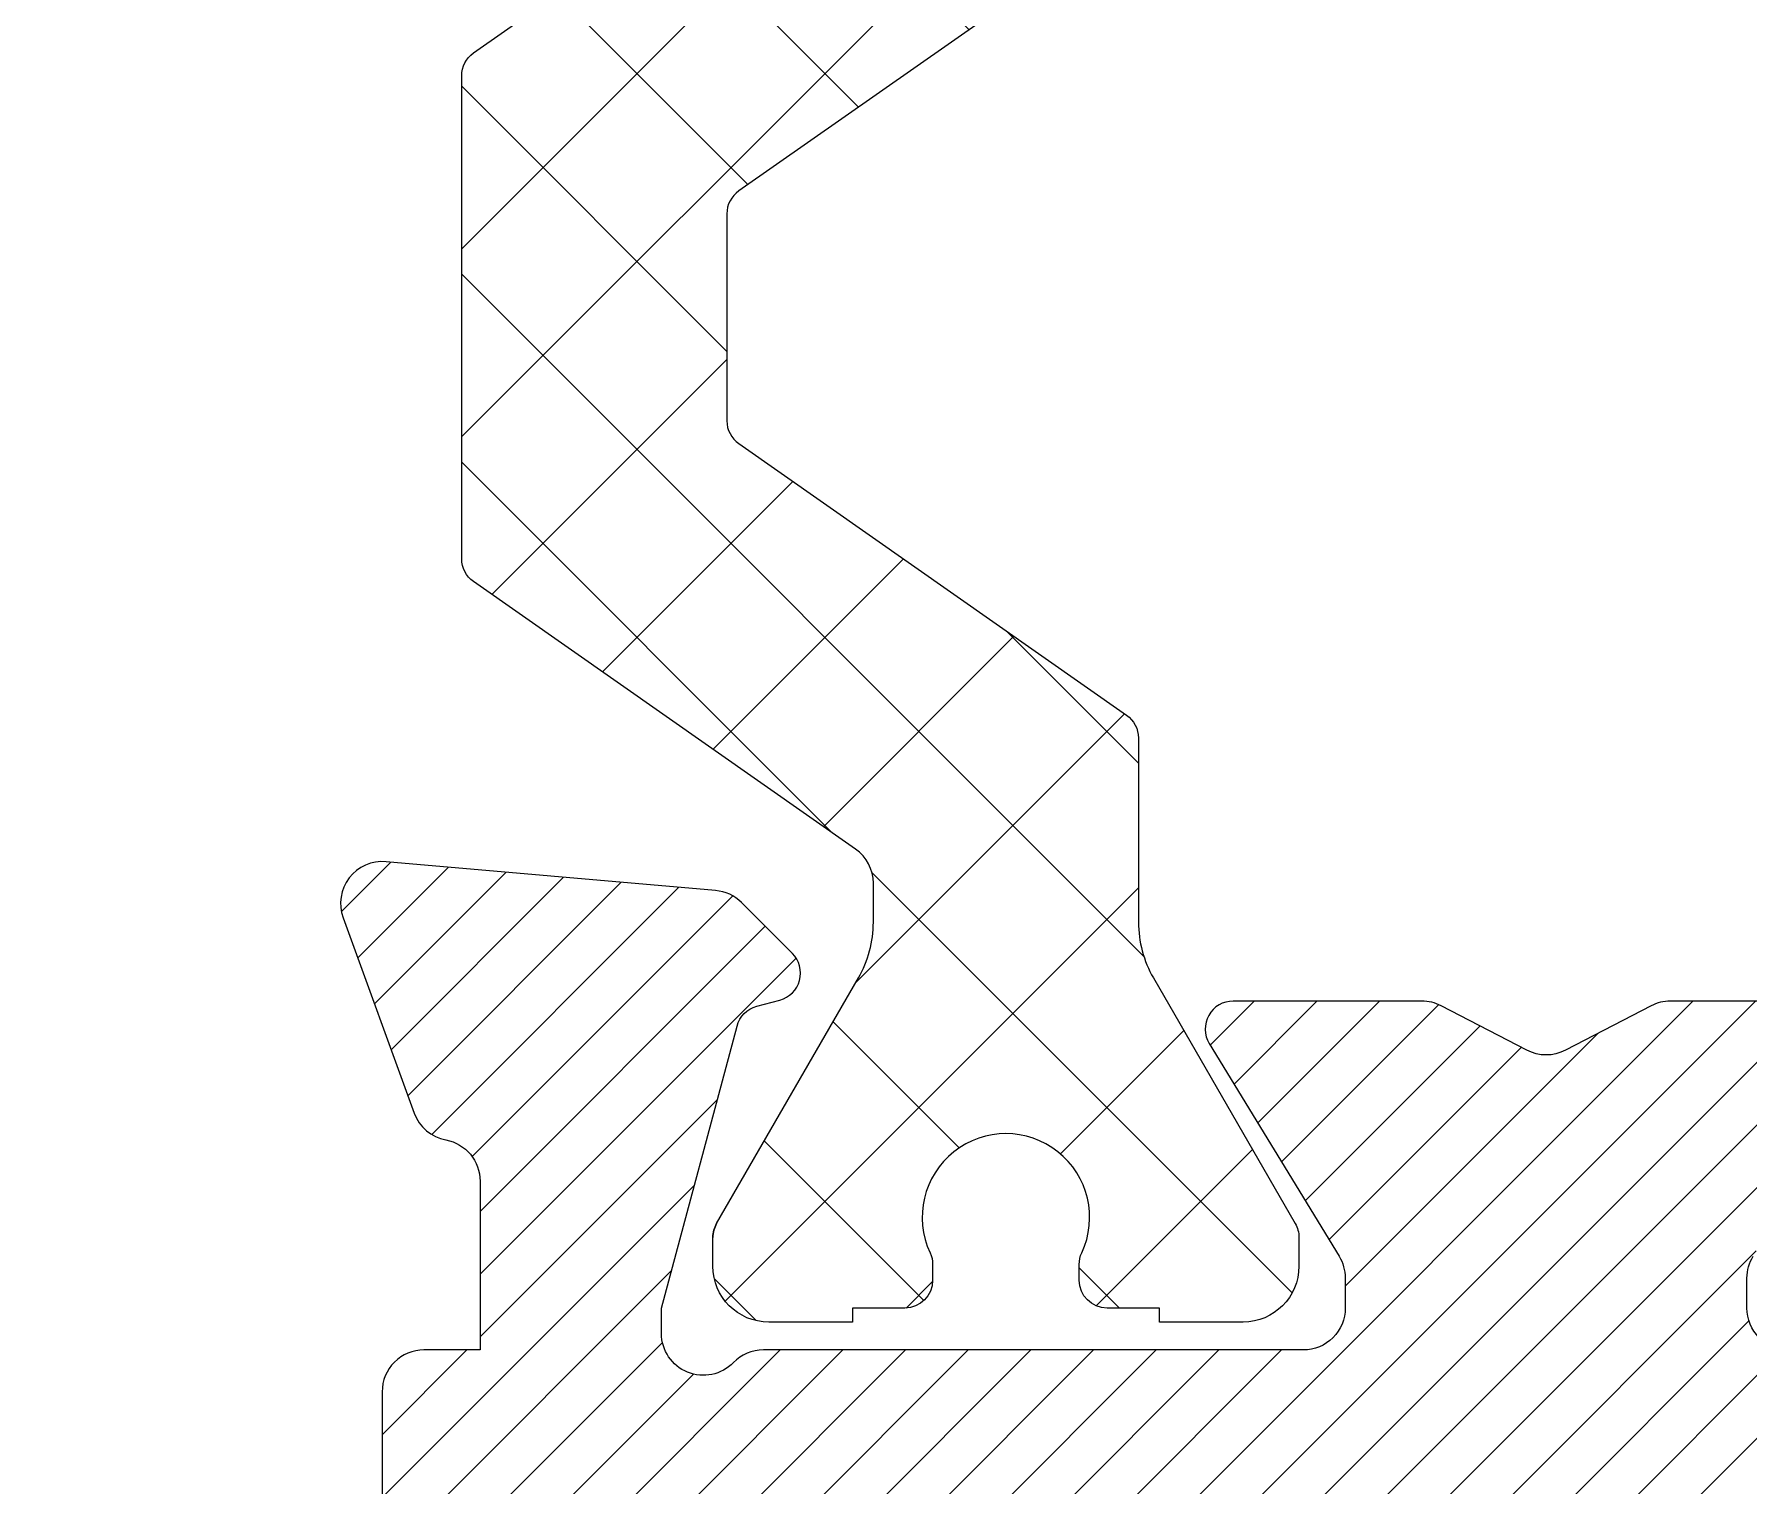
# Model space of a CAD drawing. Header units: millimetres. Extents: x -74274 to -74040, y 4013 to 4218.
# Drawn here: x -74215.42 to -74203.13, y 4047.93 to 4058.33 of the extents above; entities that cross this region are included whole.
import ezdxf

# ---------------------------------------------------------------- set-up
doc = ezdxf.new("R2010")
doc.units = ezdxf.units.MM
for name, color, linetype in [('ART_BARIYER', 143, 'Continuous'), ('ART_CAM', 150, 'Continuous'), ('ART_PROFIL', 42, 'Continuous'), ('ART_TARAMA', 251, 'Continuous')]:
    doc.layers.add(name, color=color, linetype=linetype)
doc.layers.add('KOMPOZIT', color=117, linetype='Continuous', true_color=0x567b60)
pattern_1 = [(44.99999999999999, (-1993.67552192384, -802.0661255460986), (-0.6735192090801863, 0.6735192090801867), []), (134.9999999999999, (-1993.67552192384, -802.0661255460986), (-0.6735192090801867, -0.6735192090801863), [])]

# ---------------------------------------------------------------- blocks, each defined once
blk = doc.blocks.new('kanatlı sag dikme')
at = {"layer": 'ART_CAM'}
h = blk.add_hatch(dxfattribs=at)
h.set_pattern_fill('ANGLE', color=250)
h.set_pattern_definition([(0, (-1237.286580702086, -3815.802264887575), (0, 6.985), [5.08, -1.905]), (90, (-1237.286580702086, -3815.802264887575), (-6.985, 4e-16), [5.08, -1.905])])
edge = h.paths.add_edge_path(flags=16)
edge.add_line((-23.12868811111548, -178.3999473945991), (-25.64138610349619, -178.3999473945991))
edge.add_arc((-25.64138610349609, -178.0999473947853), 0.2999999998138207, 180.0000000000163, 269.999999999981, ccw=False)
edge.add_line((-25.94138610330992, -178.0999473947854), (-25.94138610330992, -161.799947394506))
edge.add_line((-25.94138610330992, -161.799947394506), (-11.74138610312366, -161.799947394506))
edge.add_line((-11.74138610312366, -161.799947394506), (-11.74138610312366, -171.8999473945991))
edge.add_line((-11.74138610312366, -171.8999473945991), (-18.74642861043685, -171.8999473945991))
edge.add_arc((-18.74642861061833, -176.699947394013), 4.799999999413898, 89.99999999783371, 104.999999997828)
edge.add_line((-19.98876002678298, -172.0635034283445), (-21.06607942949631, -172.3521702922703))
edge.add_arc((-20.34138610334735, -175.0567626060708), 2.80000000014883, 104.9999999962584, 179.9999999962551)
edge.add_line((-23.14138610349619, -175.0567626058878), (-23.14138610349619, -175.8999473945991))
edge.add_line((-23.14138610349619, -175.8999473945991), (-23.14138610349619, -176.7431321833105))
edge.add_arc((-20.34138610343683, -176.7431321825519), 2.800000000059359, 180.0000000155241, 205.9560976986099)
edge.add_arc((-23.12868811100466, -178.0999473945243), 0.3000000000747769, -90.0000000211644, 25.95609766192331, ccw=False)
edge = h.paths.add_edge_path(flags=16)
edge.add_arc((-41.34138610321679, -131.7553273760536), 0.3000000002793968, 180, 270, ccw=False)
edge.add_line((-41.64138610349619, -131.7553273760536), (-41.64138610349619, -109.2553273765193))
edge.add_arc((-41.34138610321667, -109.2553273765194), 0.3000000002795105, 90.00000000002171, 179.9999999999783, ccw=False)
edge.add_line((-41.34138610321679, -108.9553273762399), (-40.94138610330992, -108.9553273762399))
edge.add_arc((-40.94138610330992, -108.6553273764261), 0.2999999998137355, 270, 360)
edge.add_line((-40.64138610349618, -108.6553273764261), (-40.64138610349618, -106.555327376333))
edge.add_arc((-40.34138610344961, -106.5553273765658), 0.3000000000465661, 89.99999995553259, 179.9999999555327, ccw=False)
edge.add_line((-40.34138610321678, -106.2553273765193), (-35.44138610330993, -106.2553273765193))
edge.add_arc((-35.44138610331005, -106.5553273763331), 0.2999999998138492, 2.1714186004828662e-11, 89.9999999999784, ccw=False)
edge.add_line((-35.14138610349619, -106.555327376333), (-35.14138610349619, -107.4553273762399))
edge.add_arc((-34.84138610321668, -107.4553273762397), 0.3000000002795105, 180.0000000000217, 269.9999999999783)
edge.add_line((-34.84138610321679, -107.7553273765193), (-34.44138610330993, -107.7553273765193))
edge.add_arc((-34.44138610354276, -107.4553273764727), 0.3000000000465661, 270.0000000444674, 360.0000000444674)
edge.add_line((-34.14138610349619, -107.4553273762399), (-34.14138610349619, -106.2553273765193))
edge.add_line((-34.14138610349619, -106.2553273765193), (-27.44138610330992, -106.2553273765193))
edge.add_line((-27.44138610330992, -106.2553273765193), (-27.44138610330992, -167.7999473949717))
edge.add_line((-27.44138610330992, -167.7999473949717), (-34.14138610349619, -167.7999473949717))
edge.add_line((-34.14138610349619, -167.7999473949717), (-34.14138610349619, -132.3553273761467))
edge.add_arc((-34.44138610331004, -132.3553273761469), 0.2999999998138492, 2.17126e-11, 89.99999999997831)
edge.add_line((-34.44138610330993, -132.055327376333), (-41.34138610321679, -132.055327376333))
edge = h.paths.add_edge_path()
edge.add_line((-17.24138610312366, -179.8999473945992), (-11.74138610312366, -179.8999473945992))
edge.add_arc((-11.74138610312366, -180.3999473945991), 0.5, 0, 90, ccw=False)
edge.add_line((-11.24138610312366, -180.3999473945991), (-11.24138610312366, -182.4059462444679))
edge.add_line((-11.24138610312366, -182.4059462444679), (-13.24138610312366, -182.4059462444679))
edge.add_line((-13.24138610312366, -182.4059462444679), (-13.24138610312366, -188.4999473946923))
edge.add_arc((-12.94138610307708, -188.4999473949251), 0.3000000000465732, 179.9999999555326, 269.9999999555313)
edge.add_line((-12.94138610330992, -188.7999473949717), (-11.94138610330992, -188.7999473949717))
edge.add_arc((-11.94138610330993, -188.4999473946923), 0.3000000002793968, 270.0000000000021, 360)
edge.add_line((-11.64138610303052, -188.4999473946923), (-11.64138610303052, -184.2059462442817))
edge.add_arc((-11.34138610321679, -184.2059462442817), 0.2999999998137355, 90, 180, ccw=False)
edge.add_line((-11.34138610321679, -183.9059462444678), (-10.24138610312366, -183.9059462444678))
edge.add_arc((-10.24138610312366, -183.4059462444679), 0.5, 270, 360)
edge.add_line((-9.74138610312366, -183.4059462444679), (-9.74138610312366, -178.6999473948785))
edge.add_arc((-10.04138610340306, -178.6999473948785), 0.3000000002794039, 0, 89.99999999999864)
edge.add_line((-10.04138610340305, -178.3999473945991), (-18.74642861043685, -178.3999473945991))
edge.add_arc((-18.74642861026495, -175.0999473938381), 3.300000000761031, 254.999999997023, 269.9999999970154, ccw=False)
edge.add_line((-19.60053145946585, -178.2875026212828), (-20.67785086171352, -177.9988357578227))
edge.add_arc((-20.34138610306908, -176.7431321832077), 1.300000000427119, 180.0000000045321, 255.00000000453468, ccw=False)
edge.add_line((-21.64138610349619, -176.7431321833105), (-21.64138610349619, -175.8999473945991))
edge.add_line((-21.64138610349619, -175.8999473945991), (-21.64138610349619, -175.0567626058878))
edge.add_arc((-20.34138610337251, -175.0567626062234), 1.300000000123676, 104.99999998520369, 179.9999999852062, ccw=False)
edge.add_line((-20.67785086171352, -173.8010590318413), (-19.60053145946585, -173.5123921679155))
edge.add_arc((-18.74642861026495, -176.6999473953602), 3.300000000761031, 90.00000000298462, 105.000000002977, ccw=False)
edge.add_line((-18.74642861043685, -173.399947394599), (-10.54138610340305, -173.399947394599))
edge.add_arc((-10.5413861031702, -173.0999473945526), 0.3000000000465377, 269.9999999555279, 359.9999999555381)
edge.add_line((-10.24138610312366, -173.0999473947854), (-10.24138610312366, -160.2999473949717))
edge.add_arc((-10.54138610340311, -160.2999473949717), 0.3000000002794536, 1.08563e-11, 89.99999999998914)
edge.add_line((-10.54138610340305, -159.9999473946923), (-25.94138610330992, -159.9999473946923))
edge.add_line((-25.94138610330992, -159.9999473946923), (-25.94138610330992, -104.9553273762399))
edge.add_arc((-26.2413861031236, -104.9553273762398), 0.2999999998136786, 359.9999999999891, 450.0000000000109)
edge.add_line((-26.24138610312366, -104.6553273764261), (-61.14138610349619, -104.6553273764261))
edge.add_arc((-61.14138610349619, -107.6553273764261), 3, 90, 180)
edge.add_line((-64.14138610349619, -107.6553273764261), (-64.14138610349619, -110.1553273764261))
edge.add_arc((-63.84138610343507, -110.1553273761787), 0.300000000061118, 180.0000000472465, 270.0000000416882)
edge.add_line((-63.84138610321679, -110.4553273762399), (-62.64138610349618, -110.4553273762399))
edge.add_arc((-62.64138610349618, -109.4553273762399), 1, 270, 360)
edge.add_arc((-61.94138610330947, -109.4553273762394), 0.2999999998132807, 359.9999999999131, 450.0000000000867)
edge.add_line((-61.94138610330991, -109.1553273764261), (-62.64138610349618, -109.1553273764261))
edge.add_line((-62.64138610349618, -109.1553273764261), (-62.64138610349618, -107.9553273762399))
edge.add_arc((-61.14138610349619, -107.9553273762399), 1.5, 90, 180, ccw=False)
edge.add_line((-61.14138610349619, -106.4553273762399), (-57.94138610330993, -106.4553273762399))
edge.add_line((-57.94138610330993, -106.4553273762399), (-57.94138610330993, -109.1553273764261))
edge.add_line((-57.94138610330993, -109.1553273764261), (-58.64138610349619, -109.1553273764261))
edge.add_arc((-58.64138610348185, -109.4553273762542), 0.29999999982806, 90.00000000273577, 179.9999999972642)
edge.add_arc((-57.94138610331014, -109.4553273762401), 0.9999999999997726, 179.999999999987, 270.000000000013)
edge.add_line((-57.94138610330993, -110.4553273762399), (-56.74138610312365, -110.4553273762399))
edge.add_arc((-56.74138610312372, -110.1553273764261), 0.2999999998137923, 270.0000000000108, 359.9999999999891)
edge.add_line((-56.44138610330991, -110.1553273764261), (-56.44138610330991, -108.4553273762399))
edge.add_line((-56.44138610330991, -108.4553273762399), (-55.74138610312365, -108.4553273762399))
edge.add_arc((-55.7413861031237, -108.1553273764261), 0.2999999998137923, 270.0000000000108, 359.9999999999891)
edge.add_line((-55.44138610330993, -108.1553273764261), (-55.44138610330993, -107.7553273765193))
edge.add_arc((-55.74138610335654, -107.7553273762865), 0.300000000046623, 359.9999999555435, 449.9999999555218)
edge.add_line((-55.74138610312365, -107.4553273762399), (-56.44138610330991, -107.4553273762399))
edge.add_line((-56.44138610330991, -107.4553273762399), (-56.44138610330991, -106.2553273765193))
edge.add_line((-56.44138610330991, -106.2553273765193), (-42.14138610349619, -106.2553273765193))
edge.add_line((-42.14138610349619, -106.2553273765193), (-42.14138610349619, -107.4553273762399))
edge.add_line((-42.14138610349619, -107.4553273762399), (-42.84138610321678, -107.4553273762399))
edge.add_arc((-42.84138610321672, -107.7553273765193), 0.3000000002794536, 90.00000000001087, 179.9999999999891)
edge.add_line((-43.14138610349618, -107.7553273765193), (-43.14138610349618, -127.7553273765193))
edge.add_line((-43.14138610349618, -127.7553273765193), (-42.84138610321678, -128.055327376333))
edge.add_line((-42.84138610321678, -128.055327376333), (-43.14138610349618, -128.3553273761467))
edge.add_line((-43.14138610349618, -128.3553273761467), (-43.14138610349618, -138.9553273762399))
edge.add_arc((-42.64138610349617, -138.9553273762399), 0.5, 180, 270)
edge.add_line((-42.64138610349617, -139.4553273762399), (-42.29138610340306, -139.4553273762399))
edge.add_arc((-42.29138610340306, -138.4553273762399), 1, 270, 360)
edge.add_line((-41.29138610340304, -138.4553273762399), (-41.29138610340304, -137.9553273762399))
edge.add_line((-41.29138610340304, -137.9553273762399), (-42.14138610349619, -137.9553273762399))
edge.add_line((-42.14138610349619, -137.9553273762399), (-42.14138610349619, -133.8553273761467))
edge.add_arc((-41.84138610344985, -133.8553273763793), 0.3000000000463387, 89.99999995548922, 179.9999999555761, ccw=False)
edge.add_line((-41.84138610321679, -133.555327376333), (-35.94138610330992, -133.555327376333))
edge.add_arc((-35.94138610330976, -133.8553273761466), 0.2999999998135649, -3.26281224261038e-11, 90.00000000003263, ccw=False)
edge.add_line((-35.64138610349619, -133.8553273761467), (-35.64138610349619, -137.9553273762399))
edge.add_line((-35.64138610349619, -137.9553273762399), (-38.29138610340307, -137.9553273762399))
edge.add_line((-38.29138610340307, -137.9553273762399), (-38.29138610340307, -138.4553273762399))
edge.add_arc((-37.29138610340283, -138.4553273762396), 1.000000000000227, 180.000000000013, 269.999999999987)
edge.add_line((-37.29138610340307, -139.4553273762399), (-36.24138610312365, -139.4553273762399))
edge.add_arc((-36.24138610335632, -139.7553273762863), 0.3000000000463956, -4.4499927298602415e-08, 89.99999995556522, ccw=False)
edge.add_line((-35.94138610330992, -139.7553273765193), (-35.94138610330992, -173.5999473947854))
edge.add_arc((-35.44138610330987, -173.5999473947853), 0.500000000000057, 180.0000000000065, 269.9999999999935)
edge.add_line((-35.44138610330993, -174.0999473947854), (-33.94138610330993, -174.0999473947854))
edge.add_arc((-33.94138610331014, -173.0999473947852), 1.000000000000227, 270.000000000013, 359.999999999987)
edge.add_line((-32.94138610330993, -173.0999473947854), (-32.94138610330993, -172.5999473947854))
edge.add_line((-32.94138610330993, -172.5999473947854), (-34.44138610330993, -172.5999473947854))
edge.add_line((-34.44138610330993, -172.5999473947854), (-34.44138610330993, -170.0999473947854))
edge.add_arc((-33.94138610330993, -170.0999473947854), 0.5, 90, 180, ccw=False)
edge.add_line((-33.94138610330993, -169.5999473947854), (-27.94138610330993, -169.5999473947854))
edge.add_arc((-27.94138610330993, -170.0999473947854), 0.5, 0, 90, ccw=False)
edge.add_line((-27.44138610330992, -170.0999473947854), (-27.44138610330992, -172.5999473947854))
edge.add_line((-27.44138610330992, -172.5999473947854), (-29.94138610330992, -172.5999473947854))
edge.add_line((-29.94138610330992, -172.5999473947854), (-29.94138610330992, -173.0999473947854))
edge.add_arc((-28.94138610330969, -173.0999473947852), 1.000000000000227, 180.000000000013, 269.999999999987)
edge.add_line((-28.94138610330993, -174.0999473947854), (-28.24138610312366, -174.0999473947854))
edge.add_arc((-28.24138610312366, -174.5999473947854), 0.5, 0, 90, ccw=False)
edge.add_line((-27.74138610312366, -174.5999473947854), (-27.74138610312366, -179.5999473947854))
edge.add_arc((-27.44138610330992, -179.5999473947854), 0.2999999998137355, 180, 270)
edge.add_line((-27.44138610330992, -179.8999473945992), (-19.54138610340305, -179.8999473945992))
edge.add_arc((-19.54138610340305, -180.1999473948785), 0.3000000002793968, 0, 90, ccw=False)
edge.add_line((-19.24138610312366, -180.1999473948785), (-19.24138610312366, -182.9059462444679))
edge.add_arc((-18.24138610312366, -182.9059462444679), 1, 180, 270)
edge.add_line((-18.24138610312366, -183.9059462444678), (-17.24138610312366, -183.9059462444678))
edge.add_arc((-17.24138610312389, -182.9059462444677), 1.000000000000227, 270.000000000013, 359.999999999987)
edge.add_line((-16.24138610312366, -182.9059462444679), (-16.24138610312366, -182.4059462444679))
edge.add_line((-16.24138610312366, -182.4059462444679), (-17.24138610312366, -182.4059462444679))
edge.add_arc((-17.24138610312366, -181.9059462444679), 0.5, 180, 270, ccw=False)
edge.add_line((-17.74138610312366, -181.9059462444679), (-17.74138610312366, -180.3999473945991))
edge.add_arc((-17.24138610312366, -180.3999473945991), 0.5, 90, 180, ccw=False)
edge.add_line((-17.24138610312366, -179.8999473945992), (-12.24138610312366, -179.8999473945992))
at = {"layer": 'ART_TARAMA'}
h = blk.add_hatch(dxfattribs=at)
h.set_pattern_fill('ANSI31', color=256, scale=0.1, style=0)
h.set_pattern_definition([(45, (-1237.286580702086, -3815.802264887575), (-0.2245064030267288, 0.2245064030267288), [])])
h.paths.add_polyline_path([(-35.94138610330992, -139.7553273762864, 0.4142135623730951), (-36.24138610335649, -139.4553273762399), (-37.29138610340307, -139.4553273762399, -0.4142135623730951), (-38.29138610340307, -138.4553273762399), (-38.29138610340307, -137.9553273762399), (-35.64138610349619, -137.9553273762399), (-35.64138610349619, -133.8553273761467, 0.4142135623730949), (-35.94138610330992, -133.555327376333), (-41.84138610344962, -133.555327376333, 0.4142135623730951), (-42.14138610349619, -133.8553273763796), (-42.14138610349619, -137.9553273762399), (-41.29138610340304, -137.9553273762399), (-41.29138610340304, -138.4553273762399, -0.4142135623730951), (-42.29138610340306, -139.4553273762399), (-42.64138610349617, -139.4553273762399, -0.4142135623730951), (-43.14138610349618, -138.9553273762399), (-43.14138610349618, -128.3553273761467), (-42.84138610321678, -128.055327376333), (-43.14138610349618, -127.7553273765193), (-43.14138610349618, -107.7553273765193, -0.4142135623730952), (-42.84138610321678, -107.4553273762399), (-42.14138610349619, -107.4553273762399), (-42.14138610349619, -106.2553273765193), (-56.44138610330991, -106.2553273765193), (-56.44138610330991, -107.4553273762399), (-55.7413861033565, -107.4553273762399, -0.4142135623730951), (-55.44138610330993, -107.7553273762864), (-55.44138610330993, -108.1553273764261, -0.4142135623730951), (-55.74138610312365, -108.4553273762399), (-56.44138610330991, -108.4553273762399), (-56.44138610330991, -110.1553273764261, -0.4142135623730951), (-56.74138610312365, -110.4553273762399), (-57.94138610330993, -110.4553273762399, -0.4142135623671973), (-58.94138610330991, -109.4553273762603, -0.4142135623789917), (-58.64138610348163, -109.1553273764261), (-57.94138610330993, -109.1553273764261), (-57.94138610330993, -106.4553273762399), (-61.14138610349619, -106.4553273762399, 0.4142135623730966), (-62.64138610349618, -107.9553273762399), (-62.64138610349618, -109.1553273764261), (-61.94138610330991, -109.1553273764261, -0.4142135623729078), (-61.64138610349619, -109.4553273762394, -0.4142135623732845), (-62.64138610349618, -110.4553273762399), (-63.84138610343507, -110.4553273762399, -0.4142135623730951), (-64.14138610349619, -110.1553273761787), (-64.14138610349619, -107.6553273764261, -0.4142135623730951), (-61.14138610349619, -104.6553273764261), (-26.24138610312366, -104.6553273764261, -0.4142135623730952), (-25.94138610330992, -104.9553273762399), (-25.94138610330992, -159.9999473946923), (-25.41380005500105, -159.9999473946923, 0.4091691634031436), (-24.92200832688832, -160.5000121006565, 0.0956604446525135), (-23.60399380848685, -159.9999473946923), (-21.56266118238272, -159.9999473946923), (-20.7313313257182, -160.4799159113281, 0.8390996312606513), (-20.54142465926998, -160.2535939593176), (-20.75425939813431, -159.9999473946923), (-19.36266118247295, -159.9999473946923), (-18.53133132551738, -160.4799159113395, 0.8390996311976096), (-18.34142465908371, -160.2535939593181), (-18.55425939794804, -159.9999473946923), (-17.16266118260682, -159.9999473946923), (-16.33133132581133, -160.4799159113336, 0.8390996312313044), (-16.14142465936311, -160.2535939593181), (-16.35425939822743, -159.9999473946923), (-14.96266118256608, -159.9999473946923), (-14.13133132561052, -160.4799159113395, 0.8390996311280037), (-13.94142465914774, -160.2535939593372), (-14.15425939796842, -159.9999473946923), (-10.54138610340305, -159.9999473946923, -0.4142135623730949), (-10.24138610312366, -160.2999473949717), (-10.24138610312366, -173.0999473945526, -0.4142135623730951), (-10.54138610317022, -173.399947394599), (-18.74642861026223, -173.399947394599, 0.0655434628376594), (-19.60053145958227, -173.5123921679474), (-20.67785086215008, -173.8010590319581, 0.3394542588384779), (-21.64138610349619, -175.0567626062234), (-21.64138610349619, -175.8999473945991), (-21.64138610349619, -176.7431321832077, 0.3394542589509175), (-20.67785086142249, -177.9988357579018), (-19.6005314583017, -178.2875026215952, 0.0655434627364043), (-18.74642861026223, -178.3999473945991), (-10.04138610340305, -178.3999473945991, -0.4142135623730935), (-9.74138610312366, -178.6999473948785), (-9.74138610312366, -183.4059462444679, -0.4142135623730951), (-10.24138610312366, -183.9059462444678), (-11.34138610321679, -183.9059462444678, 0.4142135623730951), (-11.64138610303052, -184.2059462442817), (-11.64138610303052, -188.4999473946923, -0.4142135623730951), (-11.94138610330992, -188.7999473949717), (-12.94138610307709, -188.7999473949717, -0.4142135623730935), (-13.24138610312366, -188.4999473949251), (-13.24138610312366, -182.4059462444679), (-11.24138610312366, -182.4059462444679), (-11.24138610312366, -180.3999473945991, 0.4142135623730951), (-11.74138610312366, -179.8999473945992), (-17.24138610312366, -179.8999473945992, 0.4142135623730951), (-17.74138610312366, -180.3999473945991), (-17.74138610312366, -181.9059462444679, 0.4142135623730951), (-17.24138610312366, -182.4059462444679), (-16.24138610312366, -182.4059462444679), (-16.24138610312366, -182.9059462444679, -0.4142135623730951), (-17.24138610312366, -183.9059462444678), (-18.24138610312366, -183.9059462444678, -0.4142135623730951), (-19.24138610312366, -182.9059462444679), (-19.24138610312366, -180.1999473948785, 0.414213562373094), (-19.54138610340305, -179.8999473945992), (-27.44138610330992, -179.8999473945992, -0.4142135623730951), (-27.74138610312366, -179.5999473947854), (-27.74138610312366, -174.5999473947854, 0.4142135623730951), (-28.24138610312366, -174.0999473947854), (-28.94138610330993, -174.0999473947854, -0.4142135623730951), (-29.94138610330992, -173.0999473947854), (-29.94138610330992, -172.5999473947854), (-27.44138610330992, -172.5999473947854), (-27.44138610330992, -170.0999473947854, 0.4142135623730951), (-27.94138610330993, -169.5999473947854), (-33.94138610330993, -169.5999473947854, 0.4142135623730951), (-34.44138610330993, -170.0999473947854), (-34.44138610330993, -172.5999473947854), (-32.94138610330993, -172.5999473947854), (-32.94138610330993, -173.0999473947854, -0.4142135623730951), (-33.94138610330993, -174.0999473947854), (-35.44138610330993, -174.0999473947854, -0.4142135623730951), (-35.94138610330992, -173.5999473947854)])
h.paths.add_polyline_path([(-29.15366182393336, -132.0025937812547), (-29.15366182393336, -141.4462158822098), (-32.06392785394565, -141.4462158822098), (-32.06392785394565, -132.0025937812547)], flags=8)
h.paths.add_polyline_path([(-13.53911625230103, -168.490092159278), (-22.98273835325381, -168.490092159278), (-22.98273835325381, -165.5798261292643), (-13.53911625230103, -165.5798261292643)], flags=8)
edge = h.paths.add_edge_path(flags=0)
edge.add_line((-34.14138610349619, -167.7999473949717), (-34.14138610349619, -132.3553273761467))
edge.add_arc((-34.44138610330993, -132.3553273761467), 0.2999999998140765, 360, 449.9999999999565)
edge.add_line((-34.44138610330993, -132.0553273763325), (-41.34138610321679, -132.055327376333))
edge.add_arc((-41.34138610321679, -131.7553273760541), 0.300000000278942, 179.9999999999132, 270.00000000006514, ccw=False)
edge.add_line((-41.64138610349619, -131.7553273760536), (-41.64138610349619, -109.2553273765193))
edge.add_arc((-41.34138610321679, -109.2553273765193), 0.3000000002798515, 450.00000000006514, 540, ccw=False)
edge.add_line((-41.34138610321679, -108.9553273762394), (-40.94138610330992, -108.9553273762399))
edge.add_arc((-40.94138610330992, -108.6553273764266), 0.2999999998132807, 269.9999999999349, 360.0000000000869)
edge.add_line((-40.64138610349618, -108.6553273764261), (-40.64138610349618, -106.5553273765658))
edge.add_arc((-40.34138610344961, -106.5553273765658), 0.3000000000463387, 449.9999999999566, 540, ccw=False)
edge.add_line((-40.34138610344961, -106.2553273765193), (-35.44138610330993, -106.2553273765193))
edge.add_arc((-35.44138610330993, -106.5553273763325), 0.2999999998132807, 359.99999999991314, 450.00000000006514, ccw=False)
edge.add_line((-35.14138610349619, -106.555327376333), (-35.14138610349619, -107.4553273762399))
edge.add_arc((-34.84138610321679, -107.4553273762399), 0.3000000002798515, 540, 629.9999999999347)
edge.add_line((-34.84138610321679, -107.7553273765197), (-34.44138610354276, -107.7553273765193))
edge.add_arc((-34.44138610354276, -107.4553273764727), 0.3000000000465661, 269.9999999999131, 360)
edge.add_line((-34.14138610349619, -107.4553273764727), (-34.14138610349619, -106.2553273765188))
edge.add_line((-34.14138610349619, -106.2553273765188), (-27.44138610330992, -106.2553273765193))
edge.add_line((-27.44138610330992, -106.2553273765193), (-27.44138610330992, -167.7999473949721))
edge.add_line((-27.44138610330992, -167.7999473949721), (-34.14138610349619, -167.7999473949717))
edge = h.paths.add_edge_path(flags=0)
edge.add_line((-23.14138610349619, -175.0567626060706), (-23.14138610349619, -175.8999473945991))
edge.add_line((-23.14138610349619, -175.8999473945991), (-23.14138610349619, -176.743132182552))
edge.add_arc((-20.34138610343507, -176.7431321825511), 2.800000000061345, 540, 565.9560976950388)
edge.add_arc((-23.12868811099907, -178.0999473945239), 0.3000000000747557, 270.0000000000434, 385.95609769496645, ccw=False)
edge.add_line((-23.12868811099907, -178.3999473945987), (-25.64138610349619, -178.3999473945991))
edge.add_arc((-25.64138610349619, -178.0999473947859), 0.2999999998132807, 179.9999999999132, 270.00000000006514, ccw=False)
edge.add_line((-25.94138610330992, -178.0999473947854), (-25.94138610330992, -161.7999473945065))
edge.add_line((-25.94138610330992, -161.7999473945065), (-11.74138610312366, -161.7999473945056))
edge.add_line((-11.74138610312366, -161.7999473945056), (-11.74138610312366, -171.8999473945991))
edge.add_line((-11.74138610312366, -171.8999473945991), (-18.74642861061147, -171.8999473945991))
edge.add_arc((-18.74642861061147, -176.6999473940131), 4.799999999414011, 450.0000000000135, 464.9999999989393)
edge.add_line((-19.98876002687029, -172.0635034283686), (-21.06607942961273, -172.3521702923035))
edge.add_arc((-20.34138610334776, -175.0567626060706), 2.800000000148951, 464.999999998908, 540)
h = blk.add_hatch(dxfattribs=at)
h.set_pattern_fill('ANSI37', color=256, scale=0.3, angle=-2.54e-14, style=0)
h.set_pattern_definition(pattern_1)
edge = h.paths.add_edge_path()
edge.add_arc((-65.35367873185896, -168.0935373953366), 0.2000000000829667, 149.9999999861489, 179.9999999861256)
edge.add_line((-65.55367873204523, -168.0935373948709), (-65.55367873204523, -168.2999473949717))
edge.add_arc((-65.15367873213836, -168.2999473949717), 0.3999999999941792, 180.0000000041688, 270.0000000041689)
edge.add_line((-65.15367873213836, -168.6999473953441), (-64.55367873204521, -168.6999473953441))
edge.add_line((-64.55367873204521, -168.6999473953441), (-64.55367873204521, -168.5999473952511))
edge.add_line((-64.55367873204521, -168.5999473952511), (-64.17867873204523, -168.5999473952511))
edge.add_arc((-64.17867873204523, -168.3999473950648), 0.1999999999825377, 269.9999999916624, 359.9999999916625)
edge.add_line((-63.97867873185895, -168.3999473950648), (-63.97867873185895, -168.2881411267267))
edge.add_arc((-64.17867873204523, -168.2881411267267), 0.1999999999388107, 359.9999999945937, 385.0078332306351)
edge.add_arc((-63.45367873195209, -167.9499473953441), 0.6000000000194571, -25.007833236038607, 205.0078332360386, ccw=False)
edge.add_arc((-62.72867873185895, -168.2881411267267), 0.1999999999679858, 154.9921667317202, 179.9999999677568)
edge.add_line((-62.92867873204523, -168.2881411267267), (-62.92867873204523, -168.3999473955305))
edge.add_arc((-62.72867873185895, -168.3999473950648), 0.1999999999825377, 180.0000000083377, 270.0000000083376)
edge.add_line((-62.72867873185895, -168.5999473952511), (-62.35367873185897, -168.5999473952511))
edge.add_line((-62.35367873185897, -168.5999473952511), (-62.35367873185897, -168.6999473953441))
edge.add_line((-62.35367873185897, -168.6999473953441), (-61.75367873176583, -168.6999473953441))
edge.add_arc((-61.75367873176583, -168.2999473949717), 0.3999999999650754, 270, 360)
edge.add_line((-61.35367873185895, -168.2999473949717), (-61.35367873185895, -168.0935373948709))
edge.add_arc((-61.55367873204522, -168.0935373948709), 0.2000000000539427, 359.9999999828037, 389.9999999827743)
edge.add_line((-61.38047365113743, -167.9935373952435), (-62.39649905511759, -166.233729395532))
edge.add_arc((-61.7036787319521, -165.8337293951595), 0.8000000000265572, 179.9999999947239, 209.9999999947356, ccw=False)
edge.add_line((-62.50367873176582, -165.8337293951595), (-62.50367873176582, -164.5149833950968))
edge.add_arc((-62.70367873195209, -164.5149833950968), 0.200000000023043, 359.9999999946586, 414.9999999946853)
edge.add_line((-62.58896344449023, -164.3511529862703), (-65.36839401922771, -162.4049748042421))
edge.add_arc((-65.25367873176582, -162.2411443949499), 0.1999999999966349, 180.0000000190201, 235.0000000189431, ccw=False)
edge.add_line((-65.4536787319521, -162.2411443949499), (-65.4536787319521, -160.7587503949003))
edge.add_arc((-65.25367873176582, -160.7587503949003), 0.1999999999962452, 124.99999998095021, 179.9999999809798, ccw=False)
edge.add_line((-65.36839401922771, -160.5949199860738), (-62.58896344449023, -158.6487418035799))
edge.add_arc((-62.70367873195209, -158.4849113952191), 0.2000000000230102, 305.0000000053146, 360.0000000053413)
edge.add_line((-62.50367873176582, -158.4849113952191), (-62.50367873176582, -157.1661653951564))
edge.add_arc((-61.7036787319521, -157.1661653951564), 0.8000000000270496, 150.0000000052669, 180.0000000052598, ccw=False)
edge.add_line((-62.39649905511759, -156.7661653952495), (-61.38047365113743, -155.0063573950724))
edge.add_arc((-61.55367873204522, -154.9063573949793), 0.200000000053933, 330.0000000172822, 360.0000000172615)
edge.add_line((-61.35367873185895, -154.9063573949793), (-61.35367873185895, -154.6999473948785))
edge.add_arc((-61.75367873176583, -154.6999473953441), 0.3999999999650754, 0, 90.00000000000001)
edge.add_line((-61.75367873176583, -154.2999473949717), (-62.35367873185897, -154.2999473949717))
edge.add_line((-62.35367873185897, -154.2999473949717), (-62.35367873185897, -154.3999473950648))
edge.add_line((-62.35367873185897, -154.3999473950648), (-62.72867873185895, -154.3999473950648))
edge.add_arc((-62.72867873185895, -154.5999473952511), 0.1999999999825377, 89.99999999166245, 179.9999999916624)
edge.add_line((-62.92867873204523, -154.5999473952511), (-62.92867873204523, -154.7117536635892))
edge.add_arc((-62.72867873185895, -154.7117536635892), 0.1999999999679929, 180.0000000322432, 205.0078332682798)
edge.add_arc((-63.45367873195209, -155.0499473949717), 0.6000000000194571, -205.00783323603855, 25.007833236038607, ccw=False)
edge.add_arc((-64.17867873204523, -154.7117536635892), 0.1999999999388819, 334.9921667693648, 360.0000000054063)
edge.add_line((-63.97867873185895, -154.7117536635892), (-63.97867873185895, -154.5999473947854))
edge.add_arc((-64.17867873204523, -154.5999473952511), 0.1999999999825377, 8.3375824e-09, 90.0000000083376)
edge.add_line((-64.17867873204523, -154.3999473950648), (-64.55367873204521, -154.3999473950648))
edge.add_line((-64.55367873204521, -154.3999473950648), (-64.55367873204521, -154.2999473949717))
edge.add_line((-64.55367873204521, -154.2999473949717), (-65.15367873213836, -154.2999473949717))
edge.add_arc((-65.15367873213836, -154.6999473953441), 0.3999999999941792, 89.99999999583119, 179.9999999958312)
edge.add_line((-65.55367873204523, -154.6999473953441), (-65.55367873204523, -154.9063573954449))
edge.add_arc((-65.35367873185896, -154.9063573949793), 0.2000000000211995, 180.0000000237101, 209.9999946825518)
edge.add_line((-65.52688382207997, -155.0063573787743), (-64.51085840878659, -156.7661653947839))
edge.add_arc((-65.2036787319521, -157.1661653951564), 0.8000000000561158, 2.524075171095319e-09, 30.000000002516913, ccw=False)
edge.add_line((-64.40367873213836, -157.1661653951564), (-64.40367873213836, -157.4437773953946))
edge.add_arc((-64.7036787319521, -157.4437773949289), 0.300000000006603, -54.99999999746649, 2.562273948569782e-09, ccw=False)
edge.add_line((-64.53160580122494, -157.6895230086343), (-67.26839401960024, -159.605842986592))
edge.add_arc((-67.15367873213835, -159.7696733949528), 0.200000000023465, 125.000000005384, 180.0000000052761)
edge.add_line((-67.35367873185896, -159.7696733949528), (-67.35367873185896, -163.2302213948974))
edge.add_arc((-67.15367873213835, -163.230221395363), 0.200000000023043, 179.9999999946587, 234.9999999946854)
edge.add_line((-67.26839401913458, -163.3940518041895), (-64.53160580075928, -165.3103717821473))
edge.add_arc((-64.7036787319521, -165.5561173949213), 0.2999999999506144, 2.9962166081531905e-09, 55.00000000302907, ccw=False)
edge.add_line((-64.40367873213836, -165.5561173949213), (-64.40367873213836, -165.8337293946938))
edge.add_arc((-65.2036787319521, -165.8337293951595), 0.80000000005568, 329.999999997481, 359.9999999974922, ccw=False)
edge.add_line((-64.51085840878659, -166.2337293950663), (-65.5268838123011, -167.9935373952435))
edge = h.paths.add_edge_path()
edge.add_arc((-53.83715404631221, -168.0935373953366), 0.2000000000829667, 1.38743937e-08, 30.00000001385111)
edge.add_arc((-53.83715404631221, -168.0935373953366), 0.2000000000830369, 1.3874227988708299e-08, 30.00000001385132, ccw=False)
h = blk.add_hatch(dxfattribs=at)
h.set_pattern_fill('ANSI37', color=256, scale=0.3, angle=-2.54e-14, style=0)
h.set_pattern_definition(pattern_1)
edge = h.paths.add_edge_path()
edge.add_arc((-53.83715404631221, -168.0935373953366), 0.2000000000829667, 360.0000000138744, 390.0000000138511, ccw=False)
edge.add_line((-53.6371540465916, -168.0935373948709), (-53.6371540465916, -168.2999473949717))
edge.add_arc((-54.03715404649847, -168.2999473949717), 0.3999999999941792, 269.9999999958312, 359.9999999958311, ccw=False)
edge.add_line((-54.03715404649847, -168.6999473953441), (-54.6371540465916, -168.6999473953441))
edge.add_line((-54.6371540465916, -168.6999473953441), (-54.6371540465916, -168.5999473952511))
edge.add_line((-54.6371540465916, -168.5999473952511), (-55.0121540465916, -168.5999473952511))
edge.add_arc((-55.0121540465916, -168.3999473950648), 0.1999999999825377, 180.0000000083376, 270.00000000833745, ccw=False)
edge.add_line((-55.2121540463122, -168.3999473950648), (-55.2121540463122, -168.2881411267267))
edge.add_arc((-55.0121540465916, -168.2881411267267), 0.1999999999388107, 154.9921667693647, 180.0000000054063, ccw=False)
edge.add_arc((-55.73715404621907, -167.9499473953441), 0.6000000000194571, 334.9921667639616, 565.0078332360386)
edge.add_arc((-56.4621540463122, -168.2881411267267), 0.1999999999679858, 360.0000000322432, 385.0078332682798, ccw=False)
edge.add_line((-56.2621540465916, -168.2881411267267), (-56.2621540465916, -168.3999473955305))
edge.add_arc((-56.4621540463122, -168.3999473950648), 0.1999999999825377, 269.9999999916624, 359.99999999166243, ccw=False)
edge.add_line((-56.4621540463122, -168.5999473952511), (-56.83715404631221, -168.5999473952511))
edge.add_line((-56.83715404631221, -168.5999473952511), (-56.83715404631221, -168.6999473953441))
edge.add_line((-56.83715404631221, -168.6999473953441), (-57.43715404640535, -168.6999473953441))
edge.add_arc((-57.43715404640535, -168.2999473949717), 0.3999999999650754, 180, 270, ccw=False)
edge.add_line((-57.8371540463122, -168.2999473949717), (-57.8371540463122, -168.0935373948709))
edge.add_arc((-57.63715404612593, -168.0935373948709), 0.2000000000539427, 150.0000000172258, 180.0000000171964, ccw=False)
edge.add_line((-57.81035912703373, -167.9935373952435), (-56.79433372305357, -166.2337293950663))
edge.add_arc((-57.48715404668472, -165.8337293951595), 0.8000000000265572, 330.0000000052644, 360.0000000052761)
edge.add_line((-56.68715404640535, -165.8337293951595), (-56.68715404640535, -164.5149833950968))
edge.add_arc((-56.48715404621907, -164.5149833950968), 0.200000000023043, 125.0000000053146, 180.0000000053414, ccw=False)
edge.add_line((-56.60186933368095, -164.3511529862703), (-53.82243875894346, -162.4049748037764))
edge.add_arc((-53.93715404640534, -162.2411443949499), 0.1999999999966349, 304.999999981057, 359.9999999809798)
edge.add_line((-53.73715404621908, -162.2411443949499), (-53.73715404621908, -160.7587503949003))
edge.add_arc((-53.93715404640534, -160.7587503949003), 0.1999999999962452, 360.0000000190202, 415.0000000190499)
edge.add_line((-53.82243875894346, -160.5949199860738), (-56.60186933368095, -158.6487418040456))
edge.add_arc((-56.48715404621907, -158.4849113952191), 0.2000000000230102, 179.9999999946587, 234.9999999946854, ccw=False)
edge.add_line((-56.68715404640535, -158.4849113952191), (-56.68715404640535, -157.1661653951564))
edge.add_arc((-57.48715404668472, -157.1661653951564), 0.8000000000270496, 359.99999999474, 389.9999999947334)
edge.add_line((-56.79433372351923, -156.7661653952495), (-57.81035912749938, -155.0063573955381))
edge.add_arc((-57.63715404612593, -154.9063573949793), 0.200000000053933, 179.9999999827385, 209.9999999827179, ccw=False)
edge.add_line((-57.8371540463122, -154.9063573949793), (-57.8371540463122, -154.6999473948785))
edge.add_arc((-57.43715404640535, -154.6999473953441), 0.3999999999650754, 450, 540, ccw=False)
edge.add_line((-57.43715404640535, -154.2999473949717), (-56.83715404631221, -154.2999473949717))
edge.add_line((-56.83715404631221, -154.2999473949717), (-56.83715404631221, -154.3999473950648))
edge.add_line((-56.83715404631221, -154.3999473950648), (-56.4621540463122, -154.3999473950648))
edge.add_arc((-56.4621540463122, -154.5999473952511), 0.1999999999825377, 360.00000000833757, 450.00000000833757, ccw=False)
edge.add_line((-56.2621540465916, -154.5999473952511), (-56.2621540465916, -154.7117536635892))
edge.add_arc((-56.4621540463122, -154.7117536635892), 0.1999999999679929, 334.9921667317202, 359.9999999677568, ccw=False)
edge.add_arc((-55.73715404621907, -155.0499473949717), 0.6000000000194571, 514.9921667639614, 745.0078332360383)
edge.add_arc((-55.0121540465916, -154.7117536635892), 0.1999999999388819, 179.9999999945937, 205.0078332306354, ccw=False)
edge.add_line((-55.2121540463122, -154.7117536635892), (-55.2121540463122, -154.5999473947854))
edge.add_arc((-55.0121540465916, -154.5999473952511), 0.1999999999825377, 449.99999999166243, 539.9999999916624, ccw=False)
edge.add_line((-55.0121540465916, -154.3999473950648), (-54.6371540465916, -154.3999473950648))
edge.add_line((-54.6371540465916, -154.3999473950648), (-54.6371540465916, -154.2999473949717))
edge.add_line((-54.6371540465916, -154.2999473949717), (-54.03715404649847, -154.2999473949717))
edge.add_arc((-54.03715404649847, -154.6999473953441), 0.3999999999941792, 360.00000000416884, 450.0000000041688, ccw=False)
edge.add_line((-53.6371540465916, -154.6999473953441), (-53.6371540465916, -154.9063573954449))
edge.add_arc((-53.83715404631221, -154.9063573949793), 0.2000000000211995, 330.0000053174483, 359.9999999762899, ccw=False)
edge.add_line((-53.66394895655685, -155.0063573787743), (-54.67997436938457, -156.7661653947839))
edge.add_arc((-53.98715404621907, -157.1661653951564), 0.8000000000561158, 509.9999999974833, 539.9999999974759)
edge.add_line((-54.78715404649847, -157.1661653951564), (-54.78715404649847, -157.4437773953946))
edge.add_arc((-54.48715404621907, -157.4437773949289), 0.300000000006603, 539.9999999974378, 594.9999999974664)
edge.add_line((-54.65922697741189, -157.6895230086343), (-51.9224387590366, -159.605842986592))
edge.add_arc((-52.03715404649847, -159.7696733949528), 0.200000000023465, 359.9999999947239, 414.9999999946161, ccw=False)
edge.add_line((-51.83715404631221, -159.7696733949528), (-51.83715404631221, -163.2302213948974))
edge.add_arc((-52.03715404649847, -163.230221395363), 0.200000000023043, 305.00000000531463, 360.0000000053413, ccw=False)
edge.add_line((-51.9224387590366, -163.3940518041895), (-54.65922697741189, -165.3103717821473))
edge.add_arc((-54.48715404668472, -165.5561173949213), 0.2999999999506144, 484.9999999969709, 539.9999999970036)
edge.add_line((-54.78715404649847, -165.5561173949213), (-54.78715404649847, -165.8337293946938))
edge.add_arc((-53.98715404621907, -165.8337293951595), 0.80000000005568, 180.0000000025078, 210.0000000025189)
edge.add_line((-54.67997436938457, -166.2337293950663), (-53.66394896587006, -167.9935373947778))
edge = h.paths.add_edge_path()
edge.add_arc((-65.35367873185896, -168.0935373953366), 0.2000000000829667, 509.9999999861489, 539.9999999861257, ccw=False)
edge.add_arc((-65.35367873185896, -168.0935373953366), 0.2000000000830369, 509.9999999861489, 539.9999999861258)
h = blk.add_hatch(dxfattribs=at)
h.set_pattern_fill('ANSI31', color=256, scale=0.1, style=0)
h.set_pattern_definition([(45, (-1042.42260712161, -3562.648381740667), (-0.2245064030267288, 0.2245064030267288), [])])
edge = h.paths.add_edge_path()
edge.add_arc((-48.62419770998889, -171.6928406134111), 0.5000000000035814, 315.0000000006218, 360.000000000469)
edge.add_line((-48.12419770998531, -171.692840613407), (-48.12419770998531, -170.8999473950648))
edge.add_arc((-50.12419770998531, -170.8999473950648), 2, 0, 90)
edge.add_line((-50.12419770998531, -168.8999473950648), (-51.94285005299025, -168.8999473950648))
edge.add_line((-51.94285005299025, -168.8999473950648), (-51.94285005299025, -167.6898473952719))
edge.add_arc((-51.64285005304158, -167.6898473951776), 0.2999999999486675, 100.52110001712242, 180.000000018016, ccw=False)
edge.add_arc((-51.75225984007866, -167.1000325309655), 0.2998767307592072, 280.4965625382997, 340.0099664016057)
edge.add_line((-51.47045005267137, -167.2025473951185), (-50.96097229808218, -165.8026085202405))
edge.add_arc((-51.24284817872649, -165.6999854694625), 0.2999758367602, 339.9948631264514, 454.9918049198287)
edge.add_line((-51.2689500527049, -165.401147394889), (-53.63085005307222, -165.6077473950395))
edge.add_arc((-53.60468187156261, -165.906507665502), 0.2999041062245299, 95.00571811366957, 135.0066684261382)
edge.add_line((-53.81677077864877, -165.6944681210266), (-54.18085705456906, -166.0585543964812))
edge.add_arc((-54.03943569819951, -166.1999757526955), 0.2000000000772532, 135.0000000314441, 255.0147273618247)
edge.add_line((-54.09114984903135, -166.3931742170648), (-53.92575005270192, -166.4374473951579))
edge.add_arc((-53.97748978534721, -166.6305505361946), 0.1999145392722376, 14.985183781580417, 75.00058081543688, ccw=False)
edge.add_line((-53.7843737952935, -166.5788587825195), (-53.24285005280398, -168.5999473952511))
edge.add_line((-53.24285005280398, -168.5999473952511), (-53.24285005280398, -168.7814971469165))
edge.add_arc((-53.54285005295775, -168.7814971468406), 0.3000000001537657, 224.2200943247224, 359.99999998550686, ccw=False)
edge.add_arc((-53.97285070699357, -169.1999506242848), 0.3000032292206945, 44.22044920808986, 89.99987505678082)
edge.add_line((-53.97285005278536, -168.8999473950648), (-57.84285005289712, -168.8999473950648))
edge.add_arc((-57.84285005314849, -168.5999473950368), 0.3000000000280067, 180.0000000409228, 270.00000004801063, ccw=False)
edge.add_line((-58.14285005317652, -168.5999473952511), (-58.14285005271084, -168.3843473950223))
edge.add_arc((-57.84304534613472, -168.3844022843419), 0.2998047116007992, 148.5920448282748, 179.9895100835749, ccw=False)
edge.add_line((-58.09892220670008, -168.2281656134696), (-57.16874661916516, -166.7041417690748))
edge.add_arc((-57.33946138821901, -166.59994739498), 0.1999999999152452, 328.6025347350145, 449.9999999979706)
edge.add_line((-57.33946138821193, -166.3999473950648), (-58.69186953981989, -166.3999473950648))
edge.add_arc((-58.6918695395545, -166.6999473950594), 0.2999999999945828, 90.00000005068532, 117.417448513705)
edge.add_line((-58.83001057957881, -166.4336448358194), (-59.44431905649253, -166.7523094853209))
edge.add_arc((-59.58246009605491, -166.486006925734), 0.3000000000898014, 242.5825485048888, 297.4174484048859, ccw=False)
edge.add_line((-59.72060114998021, -166.7523094778703), (-60.33490952072315, -166.4336448428043))
edge.add_arc((-60.47305057423404, -166.6999473951469), 0.3000000000821199, 62.582548593289, 90.00000004160948)
edge.add_line((-60.47305057445193, -166.3999473950648), (-61.82545871767796, -166.3999473950648))
edge.add_arc((-61.82545871767146, -166.5999473949797), 0.1999999999149224, 90.00000000186456, 211.3974652651479)
edge.add_line((-61.99617348672473, -166.7041417690748), (-61.06599789918982, -168.2281656134696))
edge.add_arc((-61.32187475952235, -168.3844022851703), 0.2998047118337773, 0.010490074728693344, 31.40795533002921, ccw=False)
edge.add_line((-61.02207005271338, -168.3843473950223), (-61.02207005271338, -168.5999473947854))
edge.add_arc((-61.32207005296768, -168.5999473948105), 0.3000000002542933, -90.00000000479429, 4.793093921762193e-09, ccw=False)
edge.add_line((-61.32207005299278, -168.8999473950648), (-65.19207005310454, -168.8999473950648))
edge.add_arc((-65.19206939889911, -169.1999506242782), 0.3000032292141298, 90.00012494268994, 135.7795507924396)
edge.add_arc((-65.62207005293214, -168.7814971468406), 0.3000000001537697, 180.0000000144932, 315.7799056752767, ccw=False)
edge.add_line((-65.9220700530859, -168.7814971469165), (-65.9220700530859, -168.5999473952511))
edge.add_line((-65.9220700530859, -168.5999473952511), (-65.38054631013074, -166.5788587825195))
edge.add_arc((-65.18743032007701, -166.6305505361946), 0.1999145392722349, 104.9994191845631, 165.0148162184197, ccw=False)
edge.add_line((-65.23917005272233, -166.4374473951579), (-65.07377025685855, -166.3931742170648))
edge.add_arc((-65.12548440769345, -166.1999757526947), 0.2000000000788331, 284.9852726389619, 404.9999999677756)
edge.add_line((-64.98406305132085, -166.0585543964812), (-65.34814932724112, -165.6944681205609))
edge.add_arc((-65.56023823368585, -165.9065076652654), 0.2999041059328511, 44.99333169145169, 84.9942820044658)
edge.add_line((-65.53407005281768, -165.6077473950395), (-67.89597005271935, -165.401147394889))
edge.add_arc((-67.92207192693057, -165.6999854696108), 0.2999758369282227, 85.00819503833559, 200.0051368317122)
edge.add_line((-68.2039478078077, -165.8026085202405), (-67.69447005275289, -167.2025473951185))
edge.add_arc((-67.412660265576, -167.1000325313699), 0.2998767304044191, 199.9900335408311, 259.50343740343)
edge.add_arc((-67.52207005284995, -167.6898473951789), 0.2999999999502934, -1.7760896753316047e-08, 79.47889998261729, ccw=False)
edge.add_line((-67.22207005289965, -167.6898473952719), (-67.22207005289965, -168.8999473950648))
edge.add_line((-67.22207005289965, -168.8999473950648), (-67.62419770998531, -168.8999473950648))
edge.add_arc((-67.62419771021814, -169.1999473951114), 0.3000000000465661, 89.99999995553263, 179.9999999555326)
edge.add_line((-67.9241977102647, -169.1999473948785), (-67.9241977102647, -178.5999473947854))
edge.add_line((-67.9241977102647, -178.5999473947854), (-69.4241977102647, -178.5999473947854))
edge.add_arc((-69.4241977100731, -179.5999473947512), 0.9999999999657518, 90.00000001097816, 171.7867893076632)
edge.add_arc((-70.11701803300846, -179.4999473948942), 0.3000000000774377, 171.7867893050688, 270.0000000083865)
edge.add_line((-70.11701803296452, -179.7999473949717), (-49.12419770998531, -179.7999473949717))
edge.add_arc((-49.12419770998531, -178.7999473949717), 1, 270, 360)
edge.add_line((-48.12419770998531, -178.7999473949717), (-48.12419770998531, -177.2070541758844))
edge.add_arc((-48.62419770998889, -177.2070541758803), 0.5000000000035812, 359.999999999531, 404.9999999993781)
edge.add_line((-48.27064431938925, -176.8535007852883), (-49.11206567581395, -176.3120794291429))
edge.add_arc((-49.32419771007936, -176.5242114634566), 0.2999999999059597, 45.00000000649821, 180.0000000084245)
edge.add_line((-49.62419770998531, -176.5242114635007), (-49.62419770998531, -178.2999473949717))
edge.add_line((-49.62419770998531, -178.2999473949717), (-51.62419770998531, -178.2999473949717))
edge.add_arc((-51.62419770998531, -177.7999473949717), 0.5, 180, 270, ccw=False)
edge.add_line((-52.12419770998531, -177.7999473949717), (-52.12419770998531, -171.0999473947854))
edge.add_arc((-51.62419770998531, -171.0999473947854), 0.5, 90, 180, ccw=False)
edge.add_line((-51.62419770998531, -170.5999473947854), (-49.62419770998531, -170.5999473947854))
edge.add_line((-49.62419770998531, -170.5999473947854), (-49.62419770998531, -172.3756833257906))
edge.add_arc((-49.32419771007936, -172.3756833258349), 0.2999999999059639, 179.9999999915755, 314.9999999935019)
edge.add_line((-49.11206567581395, -172.5878153601484), (-48.27064431938925, -172.0463940040031))
h.paths.add_polyline_path([(-66.52419771035785, -178.3999473945991), (-66.52419771035785, -170.2999473949717), (-53.52419771035783, -170.2999473949717), (-53.52419771035783, -178.3999473945991)], flags=16)
at = {"layer": 'ART_BARIYER'}
for points in [[(-65.52688381276675, -167.9935373952435, 0.1316524975872427), (-65.55367873204523, -168.0935373948709, -0.1316524975872427), (-65.52688381276675, -167.9935373952435), (-64.51085840878659, -166.2337293950663, 0.1316524975874106), (-64.40367873213836, -165.8337293951595), (-64.40367873213836, -165.5561173949213, 0.2446984432291633), (-64.53160580122494, -165.3103717816816), (-67.26839401913458, -163.3940518041895, -0.2446984432290996), (-67.35367873185896, -163.2302213948974), (-67.35367873185896, -159.7696733949528, -0.2446984432288626), (-67.26839401913458, -159.6058429861264), (-64.53160580122494, -157.6895230086343, 0.2446984432290161)], [(-62.58896344449023, -158.6487418040456), (-65.36839401922771, -160.5949199860738, 0.2446984432291223), (-65.4536787319521, -160.7587503949003), (-65.4536787319521, -162.2411443949499, 0.2446984432288639), (-65.36839401922771, -162.4049748037764), (-62.58896344449023, -164.3511529862703, -0.2446984432289917), (-62.50367873176582, -164.5149833950968), (-62.50367873176582, -165.8337293951595, 0.1316524975874312), (-62.39649905511759, -166.2337293950663), (-61.38047365113743, -167.9935373952435, -0.1316524975872053), (-61.35367873185895, -168.0935373948709), (-61.35367873185895, -168.2999473949717, -0.4142135623730982), (-61.75367873176583, -168.6999473953441), (-62.35367873185897, -168.6999473953441), (-62.35367873185897, -168.5999473952511), (-62.72867873185895, -168.5999473952511, -0.414213562373094), (-62.92867873204523, -168.3999473950648), (-62.92867873204523, -168.2881411267267, -0.1095524007000914), (-62.90992873176582, -168.2035926938811, 1.569922388263953), (-63.99742873213836, -168.2035926938811, -0.1095524007000913), (-63.97867873185895, -168.2881411267267), (-63.97867873185895, -168.3999473950648, -0.4142135623730982), (-64.17867873204523, -168.5999473952511), (-64.55367873204521, -168.5999473952511), (-64.55367873204521, -168.6999473953441), (-65.15367873213836, -168.6999473953441, -0.414213562373094), (-65.55367873204523, -168.2999473949717), (-65.55367873204523, -168.0935373948709)]]:
    blk.add_lwpolyline(points, format="xyb", dxfattribs=at)
at = {"layer": 'ART_PROFIL', "lineweight": -2, "ltscale": 0.5}
for points in [[(-57.84285005289712, -168.8999473950648, -0.4142135624093234), (-58.14285005317652, -168.5999473952511), (-58.14285005271084, -168.3843473950223, -0.137860836619856), (-58.09892220670008, -168.2281656134696)], [(-57.33946138821193, -166.3999473950648), (-58.69186953981989, -166.3999473950648, 0.1202051785670692), (-58.83001057957881, -166.4336448358194), (-59.44431905649253, -166.7523094853209, -0.2439350578451251), (-59.72060114998021, -166.7523094778703), (-60.33490952072315, -166.4336448428043, 0.1202051917811202), (-60.47305057445193, -166.3999473950648), (-61.82545871767796, -166.3999473950648, 0.5855092167902872), (-61.99617348672473, -166.7041417690748), (-61.06599789918982, -168.2281656134696, -0.1378608366198561), (-61.02207005271338, -168.3843473950223), (-61.02207005271338, -168.5999473947854, -0.4142135624221099), (-61.32207005299278, -168.8999473950648), (-65.19207005310454, -168.8999473950648, 0.202450221069825), (-65.4070702350291, -168.9907220937134, -0.6731121590012307), (-65.9220700530859, -168.7814971469165), (-65.9220700530859, -168.5999473952511), (-65.38054631013074, -166.5788587825195, -0.2680211994288022), (-65.23917005272233, -166.4374473951579), (-65.07377025685855, -166.3931742170648, 0.5774359524945979), (-64.98406305132085, -166.0585543964812), (-65.34814932724112, -165.6944681205609, 0.1763312561547341), (-65.53407005281768, -165.6077473950395), (-67.89597005271935, -165.401147394889, 0.5486014265155486), (-68.2039478078077, -165.8026085202405), (-67.69447005275289, -167.2025473951185, 0.2656748695109163), (-67.46729076947668, -167.3948910762378, -0.3613974207778837), (-67.22207005289965, -167.6898473952719), (-67.22207005289965, -168.8999473950648), (-67.62419770998531, -168.8999473950648, 0.4142135623730951), (-67.9241977102647, -169.1999473948785), (-67.9241977102647, -178.5999473947854)]]:
    blk.add_lwpolyline(points, format="xyb", dxfattribs=at)

msp = doc.modelspace()

# ---------------------------------------------------------------- block references
at = {"layer": 'KOMPOZIT'}
msp.add_blockref('kanatlı sag dikme', (-74145.00013858157, 4217.802205512731), dxfattribs=at)

doc.saveas('drawing.dxf')
